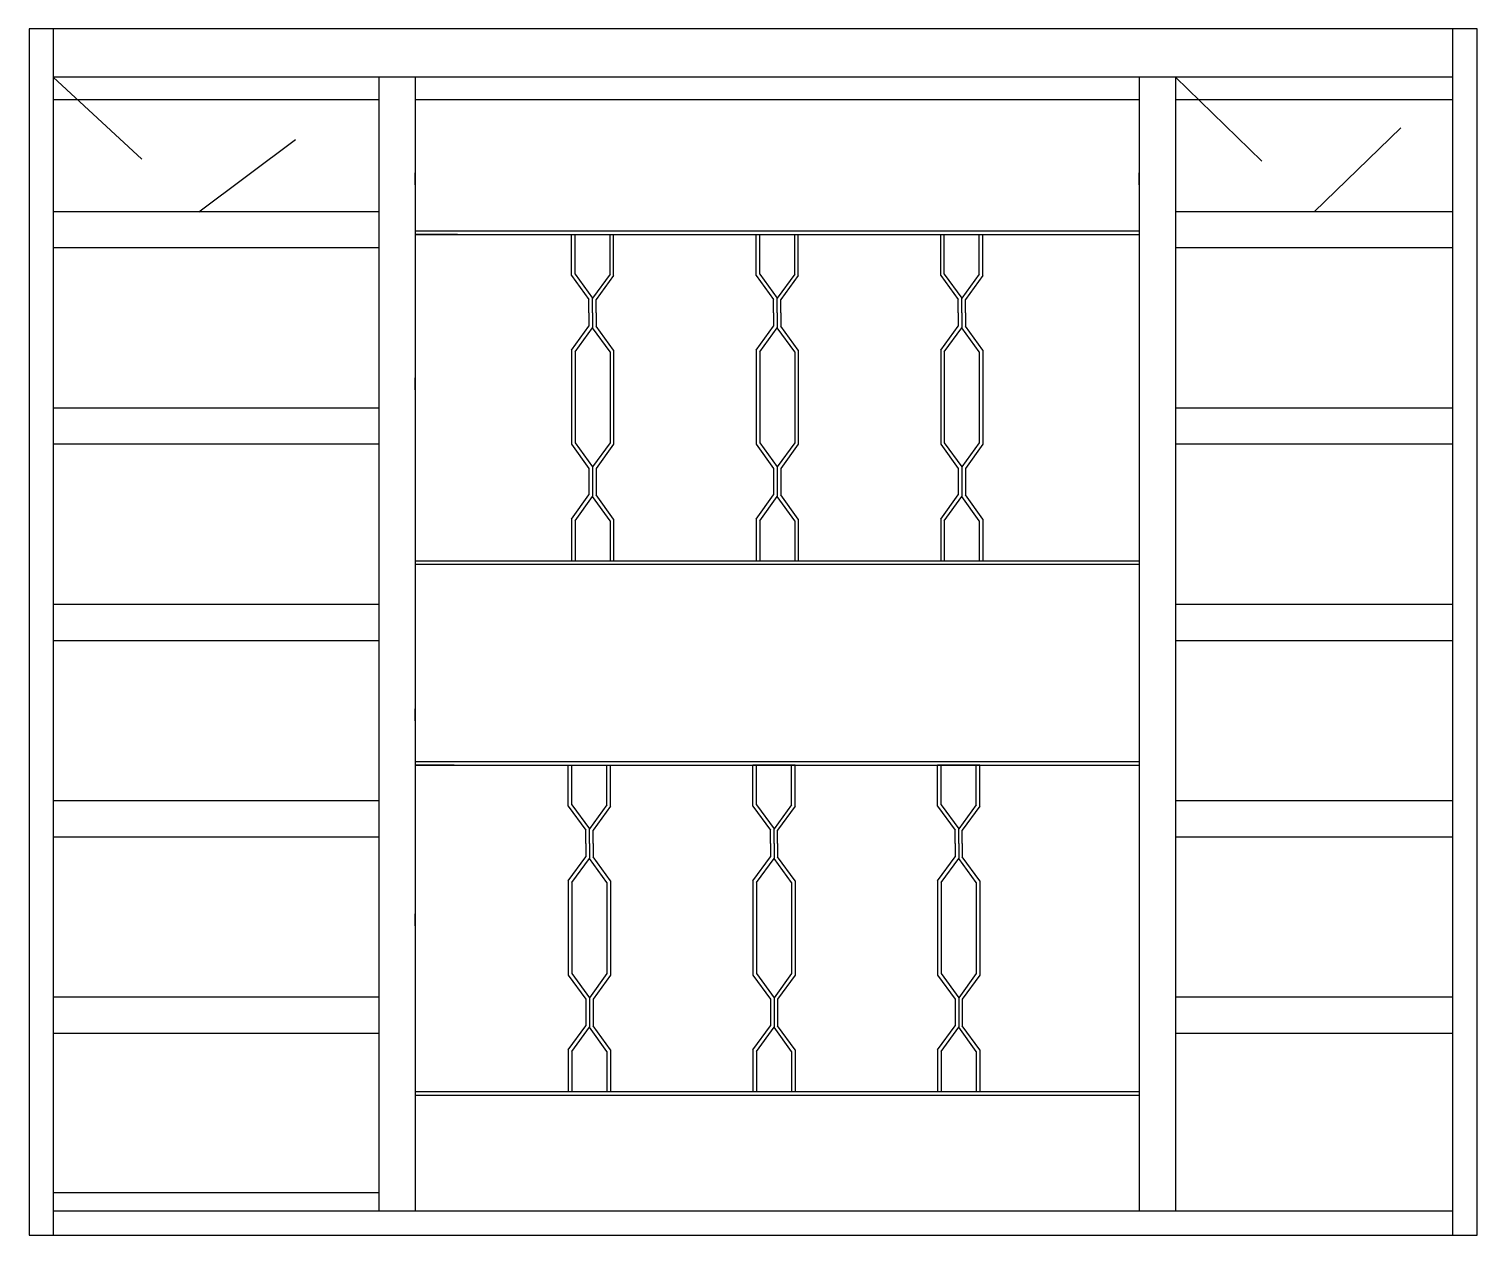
# Model space of a CAD drawing. Header units: millimetres. Extents: x 220.39 to 221.59, y 1323.44 to 1324.44.
import ezdxf

# ---------------------------------------------------------------- set-up
doc = ezdxf.new("R2010")
doc.units = ezdxf.units.MM
doc.header["$LTSCALE"] = 0.5
doc.linetypes.add('HIDDEN2', pattern=[0.1875, 0.125, -0.0625])
doc.layers.add('Gravia_Janelas', color=1, linetype='Continuous')
doc.layers.add('Gravia_Janelas_hidden2', color=1, linetype='HIDDEN2')

msp = doc.modelspace()

# ---------------------------------------------------------------- linework, layer by layer
at = {"layer": 'Gravia_Janelas', "color": 2}
for p, q in [((220.3897, 1324.4361), (220.3897, 1323.4361)), ((221.5897, 1324.4361), (220.3897, 1324.4361)), ((221.5897, 1323.4361), (221.5897, 1324.4361)), ((220.3897, 1323.4361), (221.5897, 1323.4361))]:
    msp.add_line(p, q, dxfattribs=at)
at = {"layer": 'Gravia_Janelas'}
for p, q in [((220.4097, 1324.4361), (220.4097, 1323.4361)), ((221.5697, 1323.4361), (221.5697, 1324.4361)), ((221.5697, 1324.3961), (220.4097, 1324.3961)), ((221.5697, 1324.3961), (220.4097, 1324.3961)), ((220.6797, 1324.3961), (220.6797, 1323.4561)), ((220.7097, 1324.3961), (220.7097, 1323.4561)), ((221.3097, 1324.3961), (221.3097, 1323.4561)), ((221.3397, 1324.3961), (221.3397, 1323.4561)), ((220.6797, 1324.3772), (220.4097, 1324.3772)), ((221.3097, 1324.3772), (220.7097, 1324.3772)), ((221.5697, 1324.3772), (221.3397, 1324.3772)), ((220.7097, 1324.3069), (220.7097, 1324.3169)), ((221.3094, 1324.3169), (221.3094, 1324.3069)), ((221.3097, 1324.3054), (221.3097, 1324.3054)), ((220.6797, 1324.2845), (220.4097, 1324.2845)), ((221.5697, 1324.2845), (221.3397, 1324.2845)), ((220.7097, 1324.2687), (221.3097, 1324.2687)), ((220.7447, 1324.2657), (220.7097, 1324.2657)), ((220.7097, 1324.2657), (221.3097, 1324.2657)), ((220.8392, 1324.2317), (220.8392, 1324.2657)), ((220.8422, 1324.2329), (220.8422, 1324.2657)), ((220.8712, 1324.2329), (220.8712, 1324.2657)), ((220.8742, 1324.2317), (220.8742, 1324.2657)), ((220.9922, 1324.2317), (220.9922, 1324.2657)), ((220.9952, 1324.2329), (220.9952, 1324.2657)), ((221.0242, 1324.2329), (221.0242, 1324.2657)), ((221.0272, 1324.2317), (221.0272, 1324.2657)), ((221.1452, 1324.2317), (221.1452, 1324.2657)), ((221.1482, 1324.2329), (221.1482, 1324.2657)), ((221.1772, 1324.2329), (221.1772, 1324.2657)), ((221.1802, 1324.2317), (221.1802, 1324.2657)), ((220.6797, 1324.2545), (220.4097, 1324.2545)), ((221.5697, 1324.2545), (221.3397, 1324.2545)), ((220.8392, 1324.2317), (220.8537, 1324.2117)), ((220.8422, 1324.2329), (220.8567, 1324.2129)), ((220.8712, 1324.2329), (220.8567, 1324.2129)), ((220.8742, 1324.2317), (220.8597, 1324.2117)), ((220.9922, 1324.2317), (221.0067, 1324.2117)), ((220.9952, 1324.2329), (221.0097, 1324.2129)), ((221.0242, 1324.2329), (221.0097, 1324.2129)), ((221.0272, 1324.2317), (221.0127, 1324.2117)), ((221.1452, 1324.2317), (221.1597, 1324.2117)), ((221.1482, 1324.2329), (221.1627, 1324.2129)), ((221.1772, 1324.2329), (221.1627, 1324.2129)), ((221.1802, 1324.2317), (221.1657, 1324.2117)), ((220.8567, 1324.2007), (220.8567, 1324.2129)), ((220.8567, 1324.2007), (220.8567, 1324.2129)), ((221.0097, 1324.2007), (221.0097, 1324.2129)), ((221.0097, 1324.2007), (221.0097, 1324.2129)), ((221.1627, 1324.2007), (221.1627, 1324.2129)), ((221.1627, 1324.2007), (221.1627, 1324.2129)), ((220.8537, 1324.2007), (220.8537, 1324.2117)), ((220.8537, 1324.2007), (220.8537, 1324.1897)), ((220.8567, 1324.2007), (220.8567, 1324.1884)), ((220.8567, 1324.2007), (220.8567, 1324.1884)), ((220.8597, 1324.2007), (220.8597, 1324.2117)), ((220.8597, 1324.2007), (220.8597, 1324.1897)), ((221.0067, 1324.2007), (221.0067, 1324.2117)), ((221.0067, 1324.2007), (221.0067, 1324.1897)), ((221.0097, 1324.2007), (221.0097, 1324.1884)), ((221.0097, 1324.2007), (221.0097, 1324.1884)), ((221.0127, 1324.2007), (221.0127, 1324.2117)), ((221.0127, 1324.2007), (221.0127, 1324.1897)), ((221.1597, 1324.2007), (221.1597, 1324.2117)), ((221.1597, 1324.2007), (221.1597, 1324.1897)), ((221.1627, 1324.2007), (221.1627, 1324.1884)), ((221.1627, 1324.2007), (221.1627, 1324.1884)), ((221.1657, 1324.2007), (221.1657, 1324.2117)), ((221.1657, 1324.2007), (221.1657, 1324.1897)), ((220.8392, 1324.1697), (220.8537, 1324.1897)), ((220.8422, 1324.1684), (220.8567, 1324.1884)), ((220.8712, 1324.1684), (220.8567, 1324.1884)), ((220.8742, 1324.1697), (220.8597, 1324.1897)), ((220.9922, 1324.1697), (221.0067, 1324.1897)), ((220.9952, 1324.1684), (221.0097, 1324.1884)), ((221.0242, 1324.1684), (221.0097, 1324.1884)), ((221.0272, 1324.1697), (221.0127, 1324.1897)), ((221.1452, 1324.1697), (221.1597, 1324.1897)), ((221.1482, 1324.1684), (221.1627, 1324.1884)), ((221.1772, 1324.1684), (221.1627, 1324.1884)), ((221.1802, 1324.1697), (221.1657, 1324.1897)), ((220.8392, 1324.1697), (220.8392, 1324.0917)), ((220.8422, 1324.1684), (220.8422, 1324.0929)), ((220.8712, 1324.1684), (220.8712, 1324.0929)), ((220.8742, 1324.1697), (220.8742, 1324.0917)), ((220.9922, 1324.1697), (220.9922, 1324.0917)), ((220.9952, 1324.1684), (220.9952, 1324.0929)), ((221.0242, 1324.1684), (221.0242, 1324.0929)), ((221.0272, 1324.1697), (221.0272, 1324.0917)), ((221.1452, 1324.1697), (221.1452, 1324.0917)), ((221.1482, 1324.1684), (221.1482, 1324.0929)), ((221.1772, 1324.1684), (221.1772, 1324.0929)), ((221.1802, 1324.1697), (221.1802, 1324.0917)), ((220.7097, 1324.1369), (220.7097, 1324.1469)), ((220.6797, 1324.1217), (220.4097, 1324.1217)), ((221.5697, 1324.1217), (221.3397, 1324.1217)), ((220.8422, 1324.0929), (220.8567, 1324.0729)), ((220.8712, 1324.0929), (220.8567, 1324.0729)), ((220.9952, 1324.0929), (221.0097, 1324.0729)), ((221.0242, 1324.0929), (221.0097, 1324.0729)), ((221.1482, 1324.0929), (221.1627, 1324.0729)), ((221.1772, 1324.0929), (221.1627, 1324.0729)), ((220.6797, 1324.0917), (220.4097, 1324.0917)), ((220.8392, 1324.0917), (220.8537, 1324.0717)), ((220.8742, 1324.0917), (220.8597, 1324.0717)), ((220.9922, 1324.0917), (221.0067, 1324.0717)), ((221.0272, 1324.0917), (221.0127, 1324.0717)), ((221.1452, 1324.0917), (221.1597, 1324.0717)), ((221.1802, 1324.0917), (221.1657, 1324.0717)), ((221.5697, 1324.0917), (221.3397, 1324.0917)), ((220.8537, 1324.0717), (220.8537, 1324.0607)), ((220.8567, 1324.0729), (220.8567, 1324.0607)), ((220.8567, 1324.0729), (220.8567, 1324.0607)), ((220.8597, 1324.0717), (220.8597, 1324.0607)), ((221.0067, 1324.0717), (221.0067, 1324.0607)), ((221.0097, 1324.0729), (221.0097, 1324.0607)), ((221.0097, 1324.0729), (221.0097, 1324.0607)), ((221.0127, 1324.0717), (221.0127, 1324.0607)), ((221.1597, 1324.0717), (221.1597, 1324.0607)), ((221.1627, 1324.0729), (221.1627, 1324.0607)), ((221.1627, 1324.0729), (221.1627, 1324.0607)), ((221.1657, 1324.0717), (221.1657, 1324.0607)), ((220.8537, 1324.0607), (220.8537, 1324.0497)), ((220.8567, 1324.0607), (220.8567, 1324.0484)), ((220.8567, 1324.0607), (220.8567, 1324.0484)), ((220.8597, 1324.0607), (220.8597, 1324.0497)), ((221.0067, 1324.0607), (221.0067, 1324.0497)), ((221.0097, 1324.0607), (221.0097, 1324.0484)), ((221.0097, 1324.0607), (221.0097, 1324.0484)), ((221.0127, 1324.0607), (221.0127, 1324.0497)), ((221.1597, 1324.0607), (221.1597, 1324.0497)), ((221.1627, 1324.0607), (221.1627, 1324.0484)), ((221.1627, 1324.0607), (221.1627, 1324.0484)), ((221.1657, 1324.0607), (221.1657, 1324.0497)), ((220.8392, 1324.0297), (220.8537, 1324.0497)), ((220.8422, 1324.0284), (220.8567, 1324.0484)), ((220.8712, 1324.0284), (220.8567, 1324.0484)), ((220.8742, 1324.0297), (220.8597, 1324.0497)), ((220.9922, 1324.0297), (221.0067, 1324.0497)), ((220.9952, 1324.0284), (221.0097, 1324.0484)), ((221.0242, 1324.0284), (221.0097, 1324.0484)), ((221.0272, 1324.0297), (221.0127, 1324.0497)), ((221.1452, 1324.0297), (221.1597, 1324.0497)), ((221.1482, 1324.0284), (221.1627, 1324.0484)), ((221.1772, 1324.0284), (221.1627, 1324.0484)), ((221.1802, 1324.0297), (221.1657, 1324.0497)), ((220.8392, 1324.0297), (220.8392, 1323.9957)), ((220.8422, 1324.0284), (220.8422, 1323.9957)), ((220.8712, 1324.0284), (220.8712, 1323.9957)), ((220.8742, 1324.0297), (220.8742, 1323.9957)), ((220.9922, 1324.0297), (220.9922, 1323.9957)), ((220.9952, 1324.0284), (220.9952, 1323.9957)), ((221.0242, 1324.0284), (221.0242, 1323.9957)), ((221.0272, 1324.0297), (221.0272, 1323.9957)), ((221.1452, 1324.0297), (221.1452, 1323.9957)), ((221.1482, 1324.0284), (221.1482, 1323.9957)), ((221.1772, 1324.0284), (221.1772, 1323.9957)), ((221.1802, 1324.0297), (221.1802, 1323.9957)), ((220.7097, 1323.9952), (221.3097, 1323.9952)), ((220.7097, 1323.9922), (221.3097, 1323.9922)), ((220.7097, 1323.9769), (220.7097, 1323.9669)), ((220.6797, 1323.9589), (220.4097, 1323.9589)), ((221.5697, 1323.9589), (221.3397, 1323.9589)), ((220.6797, 1323.9289), (220.4097, 1323.9289)), ((221.5697, 1323.9289), (221.3397, 1323.9289)), ((220.7097, 1323.8625), (220.7097, 1323.8725)), ((220.7097, 1323.8287), (221.3097, 1323.8287)), ((220.7421, 1323.8257), (220.7097, 1323.8257)), ((220.7097, 1323.8257), (221.3097, 1323.8257)), ((220.8366, 1323.7917), (220.8366, 1323.8257)), ((220.8396, 1323.7929), (220.8396, 1323.8257)), ((220.8686, 1323.7929), (220.8686, 1323.8257)), ((220.8716, 1323.7917), (220.8716, 1323.8257)), ((220.9896, 1323.7917), (220.9896, 1323.8257)), ((221.0246, 1323.8257), (220.9896, 1323.8257)), ((220.9926, 1323.7929), (220.9926, 1323.8257)), ((221.0216, 1323.7929), (221.0216, 1323.8257)), ((221.0246, 1323.7917), (221.0246, 1323.8257)), ((221.1426, 1323.7917), (221.1426, 1323.8257)), ((221.1776, 1323.8257), (221.1426, 1323.8257)), ((221.1456, 1323.7929), (221.1456, 1323.8257)), ((221.1746, 1323.7929), (221.1746, 1323.8257)), ((221.1776, 1323.7917), (221.1776, 1323.8257)), ((220.6797, 1323.7961), (220.4097, 1323.7961)), ((220.8396, 1323.7929), (220.8541, 1323.7729)), ((220.8686, 1323.7929), (220.8541, 1323.7729)), ((220.9926, 1323.7929), (221.0071, 1323.7729)), ((221.0216, 1323.7929), (221.0071, 1323.7729)), ((221.1456, 1323.7929), (221.1601, 1323.7729)), ((221.1746, 1323.7929), (221.1601, 1323.7729)), ((221.5697, 1323.7961), (221.3397, 1323.7961)), ((220.8366, 1323.7917), (220.8511, 1323.7717)), ((220.8716, 1323.7917), (220.8571, 1323.7717)), ((220.9896, 1323.7917), (221.0041, 1323.7717)), ((221.0246, 1323.7917), (221.0101, 1323.7717)), ((221.1426, 1323.7917), (221.1571, 1323.7717)), ((221.1776, 1323.7917), (221.1631, 1323.7717)), ((220.8511, 1323.7607), (220.8511, 1323.7717)), ((220.8541, 1323.7607), (220.8541, 1323.7729)), ((220.8541, 1323.7607), (220.8541, 1323.7729)), ((220.8571, 1323.7607), (220.8571, 1323.7717)), ((221.0041, 1323.7607), (221.0041, 1323.7717)), ((221.0071, 1323.7607), (221.0071, 1323.7729)), ((221.0071, 1323.7607), (221.0071, 1323.7729)), ((221.0101, 1323.7607), (221.0101, 1323.7717)), ((221.1571, 1323.7607), (221.1571, 1323.7717)), ((221.1601, 1323.7607), (221.1601, 1323.7729)), ((221.1601, 1323.7607), (221.1601, 1323.7729)), ((221.1631, 1323.7607), (221.1631, 1323.7717)), ((220.6797, 1323.7661), (220.4097, 1323.7661)), ((220.8511, 1323.7607), (220.8511, 1323.7497)), ((220.8541, 1323.7607), (220.8541, 1323.7484)), ((220.8541, 1323.7607), (220.8541, 1323.7484)), ((220.8571, 1323.7607), (220.8571, 1323.7497)), ((221.0041, 1323.7607), (221.0041, 1323.7497)), ((221.0071, 1323.7607), (221.0071, 1323.7484)), ((221.0071, 1323.7607), (221.0071, 1323.7484)), ((221.0101, 1323.7607), (221.0101, 1323.7497)), ((221.1571, 1323.7607), (221.1571, 1323.7497)), ((221.1601, 1323.7607), (221.1601, 1323.7484)), ((221.1601, 1323.7607), (221.1601, 1323.7484)), ((221.1631, 1323.7607), (221.1631, 1323.7497)), ((221.5697, 1323.7661), (221.3397, 1323.7661)), ((220.8366, 1323.7297), (220.8511, 1323.7497)), ((220.8396, 1323.7284), (220.8541, 1323.7484)), ((220.8686, 1323.7284), (220.8541, 1323.7484)), ((220.8716, 1323.7297), (220.8571, 1323.7497)), ((220.9896, 1323.7297), (221.0041, 1323.7497)), ((220.9926, 1323.7284), (221.0071, 1323.7484)), ((221.0216, 1323.7284), (221.0071, 1323.7484)), ((221.0246, 1323.7297), (221.0101, 1323.7497)), ((221.1426, 1323.7297), (221.1571, 1323.7497)), ((221.1456, 1323.7284), (221.1601, 1323.7484)), ((221.1746, 1323.7284), (221.1601, 1323.7484)), ((221.1776, 1323.7297), (221.1631, 1323.7497)), ((220.8366, 1323.7297), (220.8366, 1323.6517)), ((220.8396, 1323.7284), (220.8396, 1323.6529)), ((220.8686, 1323.7284), (220.8686, 1323.6529)), ((220.8716, 1323.7297), (220.8716, 1323.6517)), ((220.9896, 1323.7297), (220.9896, 1323.6517)), ((220.9926, 1323.7284), (220.9926, 1323.6529)), ((221.0216, 1323.7284), (221.0216, 1323.6529)), ((221.0246, 1323.7297), (221.0246, 1323.6517)), ((221.1426, 1323.7297), (221.1426, 1323.6517)), ((221.1456, 1323.7284), (221.1456, 1323.6529)), ((221.1746, 1323.7284), (221.1746, 1323.6529)), ((221.1776, 1323.7297), (221.1776, 1323.6517)), ((220.7097, 1323.6925), (220.7097, 1323.7025)), ((220.8366, 1323.6517), (220.8511, 1323.6317)), ((220.8396, 1323.6529), (220.8541, 1323.6329)), ((220.8686, 1323.6529), (220.8541, 1323.6329)), ((220.8716, 1323.6517), (220.8571, 1323.6317)), ((220.9896, 1323.6517), (221.0041, 1323.6317)), ((220.9926, 1323.6529), (221.0071, 1323.6329)), ((221.0216, 1323.6529), (221.0071, 1323.6329)), ((221.0246, 1323.6517), (221.0101, 1323.6317)), ((221.1426, 1323.6517), (221.1571, 1323.6317)), ((221.1456, 1323.6529), (221.1601, 1323.6329)), ((221.1746, 1323.6529), (221.1601, 1323.6329)), ((221.1776, 1323.6517), (221.1631, 1323.6317)), ((220.6797, 1323.6333), (220.4097, 1323.6333)), ((220.8511, 1323.6317), (220.8511, 1323.6207)), ((220.8541, 1323.6329), (220.8541, 1323.6207)), ((220.8541, 1323.6329), (220.8541, 1323.6207)), ((220.8571, 1323.6317), (220.8571, 1323.6207)), ((221.0041, 1323.6317), (221.0041, 1323.6207)), ((221.0071, 1323.6329), (221.0071, 1323.6207)), ((221.0071, 1323.6329), (221.0071, 1323.6207)), ((221.0101, 1323.6317), (221.0101, 1323.6207)), ((221.1571, 1323.6317), (221.1571, 1323.6207)), ((221.1601, 1323.6329), (221.1601, 1323.6207)), ((221.1601, 1323.6329), (221.1601, 1323.6207)), ((221.1631, 1323.6317), (221.1631, 1323.6207)), ((221.5697, 1323.6333), (221.3397, 1323.6333)), ((220.8511, 1323.6207), (220.8511, 1323.6097)), ((220.8541, 1323.6207), (220.8541, 1323.6084)), ((220.8541, 1323.6207), (220.8541, 1323.6084)), ((220.8571, 1323.6207), (220.8571, 1323.6097)), ((221.0041, 1323.6207), (221.0041, 1323.6097)), ((221.0071, 1323.6207), (221.0071, 1323.6084)), ((221.0071, 1323.6207), (221.0071, 1323.6084)), ((221.0101, 1323.6207), (221.0101, 1323.6097)), ((221.1571, 1323.6207), (221.1571, 1323.6097)), ((221.1601, 1323.6207), (221.1601, 1323.6084)), ((221.1601, 1323.6207), (221.1601, 1323.6084)), ((221.1631, 1323.6207), (221.1631, 1323.6097)), ((220.6797, 1323.6033), (220.4097, 1323.6033)), ((220.8366, 1323.5897), (220.8511, 1323.6097)), ((220.8396, 1323.5884), (220.8541, 1323.6084)), ((220.8686, 1323.5884), (220.8541, 1323.6084)), ((220.8716, 1323.5897), (220.8571, 1323.6097)), ((220.9896, 1323.5897), (221.0041, 1323.6097)), ((220.9926, 1323.5884), (221.0071, 1323.6084)), ((221.0216, 1323.5884), (221.0071, 1323.6084)), ((221.0246, 1323.5897), (221.0101, 1323.6097)), ((221.1426, 1323.5897), (221.1571, 1323.6097)), ((221.1456, 1323.5884), (221.1601, 1323.6084)), ((221.1746, 1323.5884), (221.1601, 1323.6084)), ((221.1776, 1323.5897), (221.1631, 1323.6097)), ((221.5697, 1323.6033), (221.3397, 1323.6033)), ((220.8366, 1323.5897), (220.8366, 1323.5557)), ((220.8396, 1323.5884), (220.8396, 1323.5557)), ((220.8686, 1323.5884), (220.8686, 1323.5557)), ((220.8716, 1323.5897), (220.8716, 1323.5557)), ((220.9896, 1323.5897), (220.9896, 1323.5557)), ((220.9926, 1323.5884), (220.9926, 1323.5557)), ((221.0216, 1323.5884), (221.0216, 1323.5557)), ((221.0246, 1323.5897), (221.0246, 1323.5557)), ((221.1426, 1323.5897), (221.1426, 1323.5557)), ((221.1456, 1323.5884), (221.1456, 1323.5557)), ((221.1746, 1323.5884), (221.1746, 1323.5557)), ((221.1776, 1323.5897), (221.1776, 1323.5557)), ((220.7097, 1323.5552), (221.3097, 1323.5552)), ((220.7097, 1323.5522), (221.3097, 1323.5522)), ((220.7097, 1323.5325), (220.7097, 1323.5225)), ((220.6797, 1323.4711), (220.4097, 1323.4711)), ((220.4097, 1323.4561), (221.5697, 1323.4561))]:
    msp.add_line(p, q, dxfattribs=at)
at = {"layer": 'Gravia_Janelas_hidden2'}
for p, q in [((220.4097, 1324.3961), (220.5303, 1324.2845)), ((220.5303, 1324.2845), (220.6797, 1324.3961)), ((221.3397, 1324.3961), (221.4547, 1324.2845)), ((221.4547, 1324.2845), (221.5697, 1324.3961))]:
    msp.add_line(p, q, dxfattribs=at)

doc.saveas('drawing.dxf')
